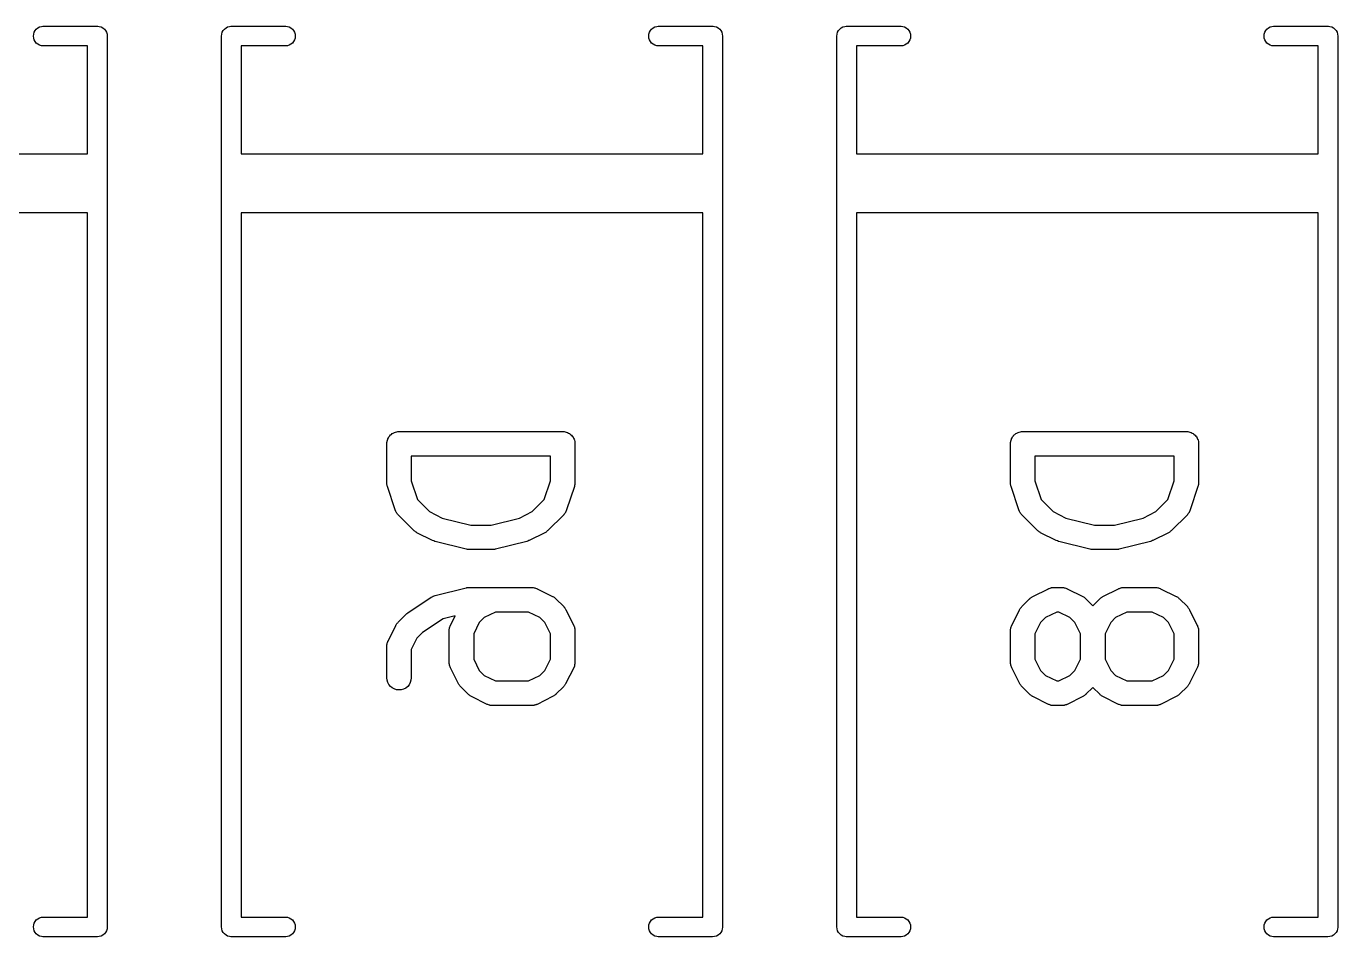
# Model space of a CAD drawing. Extents: x 112.8 to 192.9, y -122.2 to -85.3.
# Drawn here: x 177.29 to 185.31, y -109.11 to -103.55 of the extents above; entities that cross this region are included whole.
import ezdxf

# ---------------------------------------------------------------- set-up
doc = ezdxf.new("R2010")
doc.units = 0
doc.layers.add('BLACK', color=7, linetype='CONTINUOUS')

msp = doc.modelspace()

# ---------------------------------------------------------------- linework, layer by layer
at = {"layer": 'BLACK', "linetype": 'CONTINUOUS'}
for p, q in [((177.337, -103.611), (177.338, -103.599)), ((177.338, -103.599), (177.341, -103.588)), ((177.341, -103.588), (177.347, -103.578)), ((177.347, -103.578), (177.354, -103.568)), ((177.354, -103.568), (177.364, -103.561)), ((177.364, -103.561), (177.374, -103.555)), ((177.374, -103.555), (177.385, -103.552)), ((177.385, -103.552), (177.394, -103.551)), ((177.394, -103.551), (177.724, -103.551)), ((177.724, -103.551), (177.727, -103.551)), ((177.727, -103.551), (177.73, -103.551)), ((177.73, -103.551), (177.73, -103.551)), ((177.73, -103.551), (177.739, -103.552)), ((177.739, -103.552), (177.75, -103.555)), ((177.75, -103.555), (177.76, -103.561)), ((177.76, -103.561), (177.77, -103.568)), ((177.77, -103.568), (177.777, -103.578)), ((177.777, -103.578), (177.783, -103.588)), ((177.783, -103.588), (177.786, -103.599)), ((177.786, -103.599), (177.787, -103.611)), ((178.486, -103.611), (178.487, -103.599)), ((178.487, -103.599), (178.49, -103.588)), ((178.49, -103.588), (178.496, -103.578)), ((178.496, -103.578), (178.503, -103.568)), ((178.503, -103.568), (178.513, -103.561)), ((178.513, -103.561), (178.523, -103.555)), ((178.523, -103.555), (178.534, -103.552)), ((178.534, -103.552), (178.543, -103.551)), ((178.543, -103.551), (178.546, -103.551)), ((178.546, -103.551), (178.549, -103.551)), ((178.549, -103.551), (178.879, -103.551)), ((178.879, -103.551), (178.888, -103.552)), ((178.888, -103.552), (178.899, -103.555)), ((178.899, -103.555), (178.909, -103.561)), ((178.909, -103.561), (178.919, -103.568)), ((178.919, -103.568), (178.926, -103.578)), ((178.926, -103.578), (178.932, -103.588)), ((178.932, -103.588), (178.935, -103.599)), ((178.935, -103.599), (178.936, -103.611)), ((181.096, -103.611), (181.097, -103.599)), ((181.097, -103.599), (181.1, -103.588)), ((181.1, -103.588), (181.106, -103.578)), ((181.106, -103.578), (181.113, -103.568)), ((181.113, -103.568), (181.123, -103.561)), ((181.123, -103.561), (181.133, -103.555)), ((181.133, -103.555), (181.144, -103.552)), ((181.144, -103.552), (181.153, -103.551)), ((181.153, -103.551), (181.483, -103.551)), ((181.483, -103.551), (181.486, -103.551)), ((181.486, -103.551), (181.489, -103.551)), ((181.489, -103.551), (181.489, -103.551)), ((181.489, -103.551), (181.498, -103.552)), ((181.498, -103.552), (181.509, -103.555)), ((181.509, -103.555), (181.519, -103.561)), ((181.519, -103.561), (181.529, -103.568)), ((181.529, -103.568), (181.536, -103.578)), ((181.536, -103.578), (181.542, -103.588)), ((181.542, -103.588), (181.545, -103.599)), ((181.545, -103.599), (181.546, -103.611)), ((182.245, -103.611), (182.246, -103.599)), ((182.246, -103.599), (182.249, -103.588)), ((182.249, -103.588), (182.255, -103.578)), ((182.255, -103.578), (182.262, -103.568)), ((182.262, -103.568), (182.272, -103.561)), ((182.272, -103.561), (182.282, -103.555)), ((182.282, -103.555), (182.293, -103.552)), ((182.293, -103.552), (182.302, -103.551)), ((182.302, -103.551), (182.305, -103.551)), ((182.305, -103.551), (182.308, -103.551)), ((182.308, -103.551), (182.638, -103.551)), ((182.638, -103.551), (182.647, -103.552)), ((182.647, -103.552), (182.658, -103.555)), ((182.658, -103.555), (182.668, -103.561)), ((182.668, -103.561), (182.678, -103.568)), ((182.678, -103.568), (182.685, -103.578)), ((182.685, -103.578), (182.691, -103.588)), ((182.691, -103.588), (182.694, -103.599)), ((182.694, -103.599), (182.695, -103.611)), ((184.855, -103.611), (184.856, -103.599)), ((184.856, -103.599), (184.859, -103.588)), ((184.859, -103.588), (184.865, -103.578)), ((184.865, -103.578), (184.872, -103.568)), ((184.872, -103.568), (184.882, -103.561)), ((184.882, -103.561), (184.892, -103.555)), ((184.892, -103.555), (184.903, -103.552)), ((184.903, -103.552), (184.912, -103.551)), ((184.912, -103.551), (185.242, -103.551)), ((185.242, -103.551), (185.245, -103.551)), ((185.245, -103.551), (185.248, -103.551)), ((185.248, -103.551), (185.248, -103.551)), ((185.248, -103.551), (185.257, -103.552)), ((185.257, -103.552), (185.268, -103.555)), ((185.268, -103.555), (185.278, -103.561)), ((185.278, -103.561), (185.288, -103.568)), ((185.288, -103.568), (185.295, -103.578)), ((185.295, -103.578), (185.301, -103.588)), ((185.301, -103.588), (185.304, -103.599)), ((185.304, -103.599), (185.305, -103.611)), ((177.338, -103.623), (177.337, -103.611)), ((177.341, -103.634), (177.338, -103.623)), ((177.347, -103.644), (177.341, -103.634)), ((177.354, -103.654), (177.347, -103.644)), ((177.364, -103.661), (177.354, -103.654)), ((177.374, -103.667), (177.364, -103.661)), ((177.385, -103.67), (177.374, -103.667)), ((177.394, -103.671), (177.385, -103.67)), ((177.667, -103.671), (177.394, -103.671)), ((177.667, -104.331), (177.667, -103.671)), ((177.787, -103.611), (177.787, -103.614)), ((177.787, -103.614), (177.787, -104.388)), ((178.486, -103.614), (178.486, -103.611)), ((178.486, -104.388), (178.486, -103.614)), ((178.879, -103.671), (178.606, -103.671)), ((178.606, -103.671), (178.606, -104.331)), ((178.888, -103.67), (178.879, -103.671)), ((178.899, -103.667), (178.888, -103.67)), ((178.909, -103.661), (178.899, -103.667)), ((178.919, -103.654), (178.909, -103.661)), ((178.926, -103.644), (178.919, -103.654)), ((178.932, -103.634), (178.926, -103.644)), ((178.935, -103.623), (178.932, -103.634)), ((178.936, -103.611), (178.935, -103.623)), ((181.097, -103.623), (181.096, -103.611)), ((181.1, -103.634), (181.097, -103.623)), ((181.106, -103.644), (181.1, -103.634)), ((181.113, -103.654), (181.106, -103.644)), ((181.123, -103.661), (181.113, -103.654)), ((181.133, -103.667), (181.123, -103.661)), ((181.144, -103.67), (181.133, -103.667)), ((181.153, -103.671), (181.144, -103.67)), ((181.426, -103.671), (181.153, -103.671)), ((181.426, -104.331), (181.426, -103.671)), ((181.546, -103.611), (181.546, -103.614)), ((181.546, -103.614), (181.546, -104.388)), ((182.245, -103.614), (182.245, -103.611)), ((182.245, -104.388), (182.245, -103.614)), ((182.638, -103.671), (182.365, -103.671)), ((182.365, -103.671), (182.365, -104.331)), ((182.647, -103.67), (182.638, -103.671)), ((182.658, -103.667), (182.647, -103.67)), ((182.668, -103.661), (182.658, -103.667)), ((182.678, -103.654), (182.668, -103.661)), ((182.685, -103.644), (182.678, -103.654)), ((182.691, -103.634), (182.685, -103.644)), ((182.694, -103.623), (182.691, -103.634)), ((182.695, -103.611), (182.694, -103.623)), ((184.856, -103.623), (184.855, -103.611)), ((184.859, -103.634), (184.856, -103.623)), ((184.865, -103.644), (184.859, -103.634)), ((184.872, -103.654), (184.865, -103.644)), ((184.882, -103.661), (184.872, -103.654)), ((184.892, -103.667), (184.882, -103.661)), ((184.903, -103.67), (184.892, -103.667)), ((184.912, -103.671), (184.903, -103.67)), ((185.185, -103.671), (184.912, -103.671)), ((185.185, -104.331), (185.185, -103.671)), ((185.305, -103.611), (185.305, -103.614)), ((185.305, -103.614), (185.305, -104.388)), ((174.847, -104.331), (177.667, -104.331)), ((177.787, -104.388), (177.787, -104.391)), ((177.787, -104.391), (177.787, -104.394)), ((177.787, -104.394), (177.787, -104.508)), ((178.486, -104.391), (178.486, -104.388)), ((178.486, -104.394), (178.486, -104.391)), ((178.486, -104.508), (178.486, -104.394)), ((178.606, -104.331), (181.426, -104.331)), ((181.546, -104.388), (181.546, -104.391)), ((181.546, -104.391), (181.546, -104.394)), ((181.546, -104.394), (181.546, -104.508)), ((182.245, -104.391), (182.245, -104.388)), ((182.245, -104.394), (182.245, -104.391)), ((182.245, -104.508), (182.245, -104.394)), ((182.365, -104.331), (185.185, -104.331)), ((185.305, -104.388), (185.305, -104.391)), ((185.305, -104.391), (185.305, -104.394)), ((185.305, -104.394), (185.305, -104.508)), ((177.787, -104.508), (177.787, -104.511)), ((177.787, -104.511), (177.787, -104.514)), ((177.787, -104.514), (177.787, -104.628)), ((178.486, -104.511), (178.486, -104.508)), ((178.486, -104.514), (178.486, -104.511)), ((178.486, -104.628), (178.486, -104.514)), ((181.546, -104.508), (181.546, -104.511)), ((181.546, -104.511), (181.546, -104.514)), ((181.546, -104.514), (181.546, -104.628)), ((182.245, -104.511), (182.245, -104.508)), ((182.245, -104.514), (182.245, -104.511)), ((182.245, -104.628), (182.245, -104.514)), ((185.305, -104.508), (185.305, -104.511)), ((185.305, -104.511), (185.305, -104.514)), ((185.305, -104.514), (185.305, -104.628)), ((177.787, -104.628), (177.787, -104.631)), ((177.787, -104.631), (177.787, -104.634)), ((177.787, -104.634), (177.787, -109.048)), ((178.486, -104.631), (178.486, -104.628)), ((178.486, -104.634), (178.486, -104.631)), ((178.486, -109.048), (178.486, -104.634)), ((181.546, -104.628), (181.546, -104.631)), ((181.546, -104.631), (181.546, -104.634)), ((181.546, -104.634), (181.546, -109.048)), ((182.245, -104.631), (182.245, -104.628)), ((182.245, -104.634), (182.245, -104.631)), ((182.245, -109.048), (182.245, -104.634)), ((185.305, -104.628), (185.305, -104.631)), ((185.305, -104.631), (185.305, -104.634)), ((185.305, -104.634), (185.305, -109.048)), ((177.667, -104.691), (174.847, -104.691)), ((177.667, -108.991), (177.667, -104.691)), ((181.426, -104.691), (178.606, -104.691)), ((178.606, -104.691), (178.606, -108.991)), ((181.426, -108.991), (181.426, -104.691)), ((185.185, -104.691), (182.365, -104.691)), ((182.365, -104.691), (182.365, -108.991)), ((185.185, -108.991), (185.185, -104.691)), ((179.497, -106.085), (179.499, -106.078)), ((179.497, -106.086), (179.497, -106.085)), ((179.497, -106.085), (179.497, -106.085)), ((179.499, -106.078), (179.501, -106.072)), ((179.501, -106.071), (179.505, -106.065)), ((179.501, -106.072), (179.501, -106.071)), ((179.501, -106.071), (179.501, -106.071)), ((179.505, -106.065), (179.508, -106.059)), ((179.508, -106.058), (179.513, -106.053)), ((179.508, -106.059), (179.508, -106.058)), ((179.508, -106.059), (179.508, -106.059)), ((179.513, -106.053), (179.517, -106.047)), ((179.517, -106.047), (179.517, -106.047)), ((179.517, -106.047), (179.518, -106.047)), ((179.518, -106.047), (179.523, -106.043)), ((179.523, -106.043), (179.529, -106.038)), ((179.529, -106.038), (179.535, -106.035)), ((179.529, -106.038), (179.529, -106.038)), ((179.529, -106.038), (179.529, -106.038)), ((179.535, -106.035), (179.542, -106.031)), ((179.542, -106.031), (179.549, -106.029)), ((179.542, -106.031), (179.542, -106.031)), ((179.542, -106.031), (179.542, -106.031)), ((179.549, -106.029), (179.556, -106.027)), ((179.556, -106.027), (179.563, -106.026)), ((179.556, -106.027), (179.556, -106.027)), ((179.556, -106.027), (179.556, -106.027)), ((179.563, -106.026), (179.57, -106.026)), ((179.57, -106.026), (180.57, -106.026)), ((180.57, -106.026), (180.571, -106.026)), ((180.571, -106.026), (180.571, -106.026)), ((180.571, -106.026), (180.571, -106.026)), ((180.571, -106.026), (180.571, -106.026)), ((180.571, -106.026), (180.578, -106.026)), ((180.578, -106.026), (180.585, -106.027)), ((180.585, -106.027), (180.585, -106.027)), ((180.585, -106.027), (180.586, -106.027)), ((180.586, -106.027), (180.592, -106.029)), ((180.592, -106.029), (180.599, -106.032)), ((180.599, -106.032), (180.599, -106.032)), ((180.599, -106.032), (180.6, -106.032)), ((180.6, -106.032), (180.606, -106.035)), ((180.606, -106.035), (180.612, -106.038)), ((180.612, -106.038), (180.612, -106.039)), ((180.612, -106.039), (180.613, -106.039)), ((180.613, -106.039), (180.618, -106.043)), ((180.618, -106.043), (180.623, -106.048)), ((180.623, -106.048), (180.624, -106.048)), ((180.624, -106.048), (180.624, -106.048)), ((180.624, -106.048), (180.628, -106.054)), ((180.628, -106.054), (180.633, -106.059)), ((180.633, -106.059), (180.633, -106.059)), ((180.633, -106.059), (180.633, -106.06)), ((180.633, -106.06), (180.636, -106.066)), ((180.636, -106.066), (180.639, -106.072)), ((180.639, -106.072), (180.64, -106.072)), ((180.64, -106.072), (180.64, -106.073)), ((180.64, -106.073), (180.642, -106.079)), ((180.642, -106.079), (180.644, -106.086)), ((183.307, -106.085), (183.309, -106.078)), ((183.307, -106.086), (183.307, -106.085)), ((183.307, -106.085), (183.307, -106.085)), ((183.309, -106.078), (183.311, -106.072)), ((183.311, -106.071), (183.315, -106.065)), ((183.311, -106.072), (183.311, -106.071)), ((183.311, -106.071), (183.311, -106.071)), ((183.315, -106.065), (183.318, -106.059)), ((183.318, -106.058), (183.323, -106.053)), ((183.318, -106.059), (183.318, -106.058)), ((183.318, -106.059), (183.318, -106.059)), ((183.323, -106.053), (183.327, -106.047)), ((183.327, -106.047), (183.327, -106.047)), ((183.327, -106.047), (183.328, -106.047)), ((183.328, -106.047), (183.333, -106.043)), ((183.333, -106.043), (183.339, -106.038)), ((183.339, -106.038), (183.345, -106.035)), ((183.339, -106.038), (183.339, -106.038)), ((183.339, -106.038), (183.339, -106.038)), ((183.345, -106.035), (183.352, -106.031)), ((183.352, -106.031), (183.359, -106.029)), ((183.352, -106.031), (183.352, -106.031)), ((183.352, -106.031), (183.352, -106.031)), ((183.359, -106.029), (183.366, -106.027)), ((183.366, -106.027), (183.373, -106.026)), ((183.366, -106.027), (183.366, -106.027)), ((183.366, -106.027), (183.366, -106.027)), ((183.373, -106.026), (183.38, -106.026)), ((183.38, -106.026), (184.38, -106.026)), ((184.38, -106.026), (184.381, -106.026)), ((184.381, -106.026), (184.381, -106.026)), ((184.381, -106.026), (184.381, -106.026)), ((184.381, -106.026), (184.381, -106.026)), ((184.381, -106.026), (184.388, -106.026)), ((184.388, -106.026), (184.395, -106.027)), ((184.395, -106.027), (184.395, -106.027)), ((184.395, -106.027), (184.396, -106.027)), ((184.396, -106.027), (184.402, -106.029)), ((184.402, -106.029), (184.409, -106.032)), ((184.409, -106.032), (184.409, -106.032)), ((184.409, -106.032), (184.41, -106.032)), ((184.41, -106.032), (184.416, -106.035)), ((184.416, -106.035), (184.422, -106.038)), ((184.422, -106.038), (184.422, -106.039)), ((184.422, -106.039), (184.423, -106.039)), ((184.423, -106.039), (184.428, -106.043)), ((184.428, -106.043), (184.433, -106.048)), ((184.433, -106.048), (184.434, -106.048)), ((184.434, -106.048), (184.434, -106.048)), ((184.434, -106.048), (184.438, -106.054)), ((184.438, -106.054), (184.443, -106.059)), ((184.443, -106.059), (184.443, -106.059)), ((184.443, -106.059), (184.443, -106.06)), ((184.443, -106.06), (184.446, -106.066)), ((184.446, -106.066), (184.449, -106.072)), ((184.449, -106.072), (184.45, -106.072)), ((184.45, -106.072), (184.45, -106.073)), ((184.45, -106.073), (184.452, -106.079)), ((184.452, -106.079), (184.454, -106.086)), ((179.495, -106.1), (179.496, -106.093)), ((179.495, -106.101), (179.495, -106.1)), ((179.495, -106.1), (179.495, -106.1)), ((179.495, -106.1), (179.495, -106.1)), ((179.495, -106.1), (179.495, -106.1)), ((179.495, -106.339), (179.495, -106.101)), ((179.496, -106.093), (179.497, -106.086)), ((180.644, -106.086), (180.644, -106.086)), ((180.644, -106.086), (180.644, -106.087)), ((180.644, -106.087), (180.644, -106.094)), ((180.644, -106.094), (180.645, -106.101)), ((180.645, -106.101), (180.645, -106.339)), ((183.305, -106.1), (183.306, -106.093)), ((183.305, -106.101), (183.305, -106.1)), ((183.305, -106.1), (183.305, -106.1)), ((183.305, -106.1), (183.305, -106.1)), ((183.305, -106.1), (183.305, -106.1)), ((183.305, -106.339), (183.305, -106.101)), ((183.306, -106.093), (183.307, -106.086)), ((184.454, -106.086), (184.454, -106.086)), ((184.454, -106.086), (184.454, -106.087)), ((184.454, -106.087), (184.454, -106.094)), ((184.454, -106.094), (184.455, -106.101)), ((184.455, -106.101), (184.455, -106.339)), ((179.645, -106.176), (179.645, -106.327)), ((180.495, -106.176), (179.645, -106.176)), ((180.495, -106.327), (180.495, -106.176)), ((183.455, -106.176), (183.455, -106.327)), ((184.305, -106.176), (183.455, -106.176)), ((184.305, -106.327), (184.305, -106.176)), ((179.496, -106.343), (179.495, -106.339)), ((179.496, -106.347), (179.496, -106.343)), ((179.496, -106.35), (179.496, -106.347)), ((179.497, -106.353), (179.496, -106.35)), ((179.498, -106.357), (179.497, -106.353)), ((179.499, -106.361), (179.498, -106.357)), ((179.499, -106.362), (179.499, -106.361)), ((179.547, -106.505), (179.499, -106.362)), ((179.645, -106.327), (179.683, -106.441)), ((180.457, -106.441), (180.495, -106.327)), ((180.641, -106.362), (180.594, -106.505)), ((180.642, -106.358), (180.641, -106.362)), ((180.643, -106.354), (180.642, -106.358)), ((180.644, -106.351), (180.643, -106.354)), ((180.645, -106.348), (180.644, -106.351)), ((180.645, -106.339), (180.645, -106.34)), ((180.645, -106.34), (180.645, -106.344)), ((180.645, -106.344), (180.645, -106.348)), ((183.306, -106.343), (183.305, -106.339)), ((183.306, -106.347), (183.306, -106.343)), ((183.306, -106.35), (183.306, -106.347)), ((183.307, -106.353), (183.306, -106.35)), ((183.308, -106.357), (183.307, -106.353)), ((183.309, -106.361), (183.308, -106.357)), ((183.309, -106.362), (183.309, -106.361)), ((183.357, -106.505), (183.309, -106.362)), ((183.455, -106.327), (183.493, -106.441)), ((184.267, -106.441), (184.305, -106.327)), ((184.451, -106.362), (184.404, -106.505)), ((184.452, -106.358), (184.451, -106.362)), ((184.453, -106.354), (184.452, -106.358)), ((184.454, -106.351), (184.453, -106.354)), ((184.455, -106.348), (184.454, -106.351)), ((184.455, -106.339), (184.455, -106.34)), ((184.455, -106.34), (184.455, -106.344)), ((184.455, -106.344), (184.455, -106.348)), ((179.683, -106.441), (179.757, -106.515)), ((180.383, -106.515), (180.457, -106.441)), ((183.493, -106.441), (183.567, -106.515)), ((184.193, -106.515), (184.267, -106.441)), ((179.547, -106.507), (179.547, -106.505)), ((179.548, -106.509), (179.547, -106.507)), ((179.55, -106.514), (179.548, -106.509)), ((179.553, -106.519), (179.55, -106.514)), ((179.554, -106.52), (179.553, -106.519)), ((179.555, -106.522), (179.554, -106.52)), ((179.558, -106.526), (179.555, -106.522)), ((179.561, -106.531), (179.558, -106.526)), ((179.563, -106.532), (179.561, -106.531)), ((179.564, -106.534), (179.563, -106.532)), ((179.565, -106.535), (179.564, -106.534)), ((179.66, -106.63), (179.565, -106.535)), ((179.757, -106.515), (179.834, -106.554)), ((179.834, -106.554), (180.008, -106.597)), ((180.132, -106.597), (180.306, -106.554)), ((180.306, -106.554), (180.383, -106.515)), ((180.576, -106.535), (180.48, -106.63)), ((180.577, -106.533), (180.576, -106.535)), ((180.579, -106.531), (180.577, -106.533)), ((180.582, -106.527), (180.579, -106.531)), ((180.585, -106.523), (180.582, -106.527)), ((180.586, -106.521), (180.585, -106.523)), ((180.587, -106.52), (180.586, -106.521)), ((180.589, -106.515), (180.587, -106.52)), ((180.592, -106.51), (180.589, -106.515)), ((180.593, -106.506), (180.592, -106.508)), ((180.592, -106.508), (180.592, -106.51)), ((180.594, -106.505), (180.593, -106.506)), ((183.357, -106.507), (183.357, -106.505)), ((183.358, -106.509), (183.357, -106.507)), ((183.36, -106.514), (183.358, -106.509)), ((183.363, -106.519), (183.36, -106.514)), ((183.364, -106.52), (183.363, -106.519)), ((183.365, -106.522), (183.364, -106.52)), ((183.368, -106.526), (183.365, -106.522)), ((183.371, -106.531), (183.368, -106.526)), ((183.373, -106.532), (183.371, -106.531)), ((183.374, -106.534), (183.373, -106.532)), ((183.375, -106.535), (183.374, -106.534)), ((183.47, -106.63), (183.375, -106.535)), ((183.567, -106.515), (183.644, -106.554)), ((183.644, -106.554), (183.818, -106.597)), ((183.942, -106.597), (184.116, -106.554)), ((184.116, -106.554), (184.193, -106.515)), ((184.386, -106.535), (184.29, -106.63)), ((184.387, -106.533), (184.386, -106.535)), ((184.389, -106.531), (184.387, -106.533)), ((184.392, -106.527), (184.389, -106.531)), ((184.395, -106.523), (184.392, -106.527)), ((184.396, -106.521), (184.395, -106.523)), ((184.397, -106.52), (184.396, -106.521)), ((184.399, -106.515), (184.397, -106.52)), ((184.402, -106.51), (184.399, -106.515)), ((184.403, -106.506), (184.402, -106.508)), ((184.402, -106.508), (184.402, -106.51)), ((184.404, -106.505), (184.403, -106.506)), ((179.663, -106.633), (179.66, -106.63)), ((179.666, -106.635), (179.663, -106.633)), ((179.669, -106.637), (179.666, -106.635)), ((179.671, -106.639), (179.669, -106.637)), ((179.675, -106.641), (179.671, -106.639)), ((179.679, -106.643), (179.675, -106.641)), ((179.679, -106.644), (179.679, -106.643)), ((179.775, -106.692), (179.679, -106.644)), ((180.008, -106.597), (180.132, -106.597)), ((180.461, -106.644), (180.366, -106.692)), ((180.464, -106.642), (180.461, -106.644)), ((180.468, -106.64), (180.464, -106.642)), ((180.471, -106.638), (180.468, -106.64)), ((180.473, -106.636), (180.471, -106.638)), ((180.476, -106.633), (180.473, -106.636)), ((180.48, -106.631), (180.476, -106.633)), ((180.48, -106.63), (180.48, -106.631)), ((183.473, -106.633), (183.47, -106.63)), ((183.476, -106.635), (183.473, -106.633)), ((183.479, -106.637), (183.476, -106.635)), ((183.481, -106.639), (183.479, -106.637)), ((183.485, -106.641), (183.481, -106.639)), ((183.489, -106.643), (183.485, -106.641)), ((183.489, -106.644), (183.489, -106.643)), ((183.585, -106.692), (183.489, -106.644)), ((183.818, -106.597), (183.942, -106.597)), ((184.271, -106.644), (184.176, -106.692)), ((184.274, -106.642), (184.271, -106.644)), ((184.278, -106.64), (184.274, -106.642)), ((184.281, -106.638), (184.278, -106.64)), ((184.283, -106.636), (184.281, -106.638)), ((184.286, -106.633), (184.283, -106.636)), ((184.29, -106.631), (184.286, -106.633)), ((184.29, -106.63), (184.29, -106.631)), ((179.782, -106.694), (179.775, -106.692)), ((179.775, -106.692), (179.775, -106.692)), ((179.775, -106.692), (179.775, -106.692)), ((179.788, -106.697), (179.782, -106.694)), ((179.789, -106.697), (179.788, -106.697)), ((179.79, -106.697), (179.789, -106.697)), ((179.789, -106.697), (179.789, -106.697)), ((179.981, -106.745), (179.79, -106.697)), ((180.35, -106.697), (180.16, -106.745)), ((180.351, -106.697), (180.35, -106.697)), ((180.357, -106.695), (180.351, -106.697)), ((180.351, -106.697), (180.351, -106.697)), ((180.364, -106.692), (180.357, -106.695)), ((180.365, -106.692), (180.364, -106.692)), ((180.364, -106.692), (180.364, -106.692)), ((180.366, -106.692), (180.365, -106.692)), ((183.592, -106.694), (183.585, -106.692)), ((183.585, -106.692), (183.585, -106.692)), ((183.585, -106.692), (183.585, -106.692)), ((183.598, -106.697), (183.592, -106.694)), ((183.599, -106.697), (183.598, -106.697)), ((183.6, -106.697), (183.599, -106.697)), ((183.599, -106.697), (183.599, -106.697)), ((183.791, -106.745), (183.6, -106.697)), ((184.16, -106.697), (183.97, -106.745)), ((184.161, -106.697), (184.16, -106.697)), ((184.167, -106.695), (184.161, -106.697)), ((184.161, -106.697), (184.161, -106.697)), ((184.174, -106.692), (184.167, -106.695)), ((184.175, -106.692), (184.174, -106.692)), ((184.174, -106.692), (184.174, -106.692)), ((184.176, -106.692), (184.175, -106.692)), ((179.982, -106.745), (179.981, -106.745)), ((179.983, -106.745), (179.982, -106.745)), ((179.989, -106.746), (179.983, -106.745)), ((179.995, -106.747), (179.989, -106.746)), ((179.996, -106.747), (179.995, -106.747)), ((179.998, -106.747), (179.996, -106.747)), ((179.999, -106.747), (179.998, -106.747)), ((180.142, -106.747), (179.999, -106.747)), ((180.143, -106.747), (180.142, -106.747)), ((180.144, -106.747), (180.143, -106.747)), ((180.15, -106.746), (180.144, -106.747)), ((180.156, -106.746), (180.15, -106.746)), ((180.157, -106.745), (180.156, -106.746)), ((180.159, -106.745), (180.157, -106.745)), ((180.16, -106.745), (180.159, -106.745)), ((183.792, -106.745), (183.791, -106.745)), ((183.793, -106.745), (183.792, -106.745)), ((183.799, -106.746), (183.793, -106.745)), ((183.805, -106.747), (183.799, -106.746)), ((183.806, -106.747), (183.805, -106.747)), ((183.808, -106.747), (183.806, -106.747)), ((183.809, -106.747), (183.808, -106.747)), ((183.952, -106.747), (183.809, -106.747)), ((183.953, -106.747), (183.952, -106.747)), ((183.954, -106.747), (183.953, -106.747)), ((183.96, -106.746), (183.954, -106.747)), ((183.966, -106.746), (183.96, -106.746)), ((183.967, -106.745), (183.966, -106.746)), ((183.969, -106.745), (183.967, -106.745)), ((183.97, -106.745), (183.969, -106.745)), ((179.624, -107.133), (179.767, -107.038)), ((179.767, -107.038), (179.772, -107.035)), ((179.767, -107.038), (179.767, -107.038)), ((179.772, -107.035), (179.776, -107.033)), ((179.776, -107.033), (179.778, -107.032)), ((179.778, -107.032), (179.781, -107.031)), ((179.781, -107.031), (179.785, -107.03)), ((179.785, -107.03), (179.79, -107.028)), ((179.79, -107.028), (179.981, -106.98)), ((179.981, -106.98), (179.982, -106.98)), ((179.982, -106.98), (179.983, -106.98)), ((179.983, -106.98), (179.984, -106.979)), ((179.984, -106.979), (179.99, -106.979)), ((179.99, -106.979), (179.996, -106.978)), ((179.996, -106.978), (179.997, -106.978)), ((179.997, -106.978), (179.999, -106.978)), ((179.999, -106.978), (180.38, -106.978)), ((180.38, -106.978), (180.381, -106.978)), ((180.381, -106.978), (180.383, -106.978)), ((180.383, -106.978), (180.385, -106.978)), ((180.385, -106.978), (180.39, -106.979)), ((180.39, -106.979), (180.395, -106.98)), ((180.395, -106.98), (180.397, -106.98)), ((180.397, -106.98), (180.4, -106.981)), ((180.4, -106.981), (180.404, -106.983)), ((180.404, -106.983), (180.409, -106.984)), ((180.409, -106.984), (180.411, -106.985)), ((180.411, -106.985), (180.413, -106.986)), ((180.413, -106.986), (180.508, -107.034)), ((180.508, -107.034), (180.509, -107.034)), ((180.509, -107.034), (180.513, -107.036)), ((180.513, -107.036), (180.517, -107.038)), ((180.517, -107.038), (180.519, -107.04)), ((180.519, -107.04), (180.522, -107.042)), ((180.522, -107.042), (180.525, -107.045)), ((180.525, -107.045), (180.528, -107.048)), ((183.423, -107.047), (183.426, -107.044)), ((183.426, -107.044), (183.429, -107.041)), ((183.429, -107.041), (183.432, -107.04)), ((183.432, -107.04), (183.435, -107.038)), ((183.435, -107.038), (183.438, -107.036)), ((183.438, -107.036), (183.442, -107.034)), ((183.442, -107.034), (183.537, -106.986)), ((183.537, -106.986), (183.538, -106.985)), ((183.538, -106.985), (183.54, -106.985)), ((183.54, -106.985), (183.542, -106.984)), ((183.542, -106.984), (183.547, -106.982)), ((183.547, -106.982), (183.552, -106.98)), ((183.552, -106.98), (183.554, -106.98)), ((183.554, -106.98), (183.556, -106.979)), ((183.556, -106.979), (183.561, -106.979)), ((183.561, -106.979), (183.566, -106.978)), ((183.566, -106.978), (183.568, -106.978)), ((183.568, -106.978), (183.571, -106.978)), ((183.571, -106.978), (183.618, -106.978)), ((183.618, -106.978), (183.619, -106.978)), ((183.619, -106.978), (183.621, -106.978)), ((183.621, -106.978), (183.624, -106.978)), ((183.624, -106.978), (183.629, -106.979)), ((183.629, -106.979), (183.634, -106.98)), ((183.634, -106.98), (183.636, -106.98)), ((183.636, -106.98), (183.638, -106.981)), ((183.638, -106.981), (183.643, -106.983)), ((183.643, -106.983), (183.648, -106.984)), ((183.648, -106.984), (183.65, -106.985)), ((183.65, -106.985), (183.652, -106.986)), ((183.652, -106.986), (183.747, -107.034)), ((183.747, -107.034), (183.748, -107.034)), ((183.748, -107.034), (183.751, -107.036)), ((183.751, -107.036), (183.755, -107.038)), ((183.755, -107.038), (183.758, -107.04)), ((183.758, -107.04), (183.76, -107.042)), ((183.76, -107.042), (183.763, -107.045)), ((183.763, -107.045), (183.766, -107.048)), ((183.852, -107.047), (183.855, -107.044)), ((183.855, -107.044), (183.858, -107.041)), ((183.858, -107.041), (183.861, -107.04)), ((183.861, -107.04), (183.863, -107.038)), ((183.863, -107.038), (183.867, -107.036)), ((183.867, -107.036), (183.87, -107.034)), ((183.87, -107.034), (183.966, -106.986)), ((183.966, -106.986), (183.967, -106.985)), ((183.967, -106.985), (183.969, -106.985)), ((183.969, -106.985), (183.971, -106.984)), ((183.971, -106.984), (183.976, -106.982)), ((183.976, -106.982), (183.98, -106.98)), ((183.98, -106.98), (183.982, -106.98)), ((183.982, -106.98), (183.985, -106.979)), ((183.985, -106.979), (183.99, -106.979)), ((183.99, -106.979), (183.995, -106.978)), ((183.995, -106.978), (183.997, -106.978)), ((183.997, -106.978), (183.999, -106.978)), ((183.999, -106.978), (184.19, -106.978)), ((184.19, -106.978), (184.191, -106.978)), ((184.191, -106.978), (184.193, -106.978)), ((184.193, -106.978), (184.195, -106.978)), ((184.195, -106.978), (184.2, -106.979)), ((184.2, -106.979), (184.205, -106.98)), ((184.205, -106.98), (184.207, -106.98)), ((184.207, -106.98), (184.21, -106.981)), ((184.21, -106.981), (184.214, -106.983)), ((184.214, -106.983), (184.219, -106.984)), ((184.219, -106.984), (184.221, -106.985)), ((184.221, -106.985), (184.223, -106.986)), ((184.223, -106.986), (184.318, -107.034)), ((184.318, -107.034), (184.319, -107.034)), ((184.319, -107.034), (184.323, -107.036)), ((184.323, -107.036), (184.327, -107.038)), ((184.327, -107.038), (184.329, -107.04)), ((184.329, -107.04), (184.332, -107.042)), ((184.332, -107.042), (184.335, -107.045)), ((184.335, -107.045), (184.338, -107.048)), ((180.528, -107.048), (180.576, -107.095)), ((180.576, -107.095), (180.576, -107.096)), ((180.576, -107.096), (180.579, -107.099)), ((180.579, -107.099), (180.582, -107.102)), ((180.582, -107.102), (180.583, -107.105)), ((180.583, -107.105), (180.585, -107.107)), ((180.585, -107.107), (180.587, -107.111)), ((180.587, -107.111), (180.59, -107.115)), ((180.59, -107.115), (180.637, -107.21)), ((183.313, -107.21), (183.361, -107.115)), ((183.361, -107.114), (183.363, -107.11)), ((183.361, -107.115), (183.361, -107.114)), ((183.363, -107.11), (183.365, -107.107)), ((183.365, -107.107), (183.367, -107.104)), ((183.367, -107.104), (183.369, -107.102)), ((183.369, -107.102), (183.372, -107.098)), ((183.372, -107.098), (183.375, -107.095)), ((183.375, -107.095), (183.422, -107.048)), ((183.422, -107.048), (183.423, -107.047)), ((183.766, -107.048), (183.809, -107.09)), ((183.809, -107.09), (183.851, -107.048)), ((183.851, -107.048), (183.852, -107.047)), ((184.338, -107.048), (184.386, -107.095)), ((184.386, -107.095), (184.386, -107.096)), ((184.386, -107.096), (184.389, -107.099)), ((184.389, -107.099), (184.392, -107.102)), ((184.392, -107.102), (184.393, -107.105)), ((184.393, -107.105), (184.395, -107.107)), ((184.395, -107.107), (184.397, -107.111)), ((184.397, -107.111), (184.4, -107.115)), ((184.4, -107.115), (184.447, -107.21)), ((179.551, -107.209), (179.553, -107.206)), ((179.553, -107.206), (179.555, -107.202)), ((179.555, -107.202), (179.557, -107.199)), ((179.557, -107.199), (179.559, -107.197)), ((179.559, -107.197), (179.562, -107.194)), ((179.562, -107.194), (179.565, -107.19)), ((179.565, -107.19), (179.612, -107.143)), ((179.612, -107.143), (179.613, -107.142)), ((179.612, -107.143), (179.612, -107.143)), ((179.612, -107.143), (179.612, -107.143)), ((179.612, -107.143), (179.612, -107.143)), ((179.613, -107.142), (179.618, -107.138)), ((179.618, -107.138), (179.624, -107.133)), ((179.839, -107.17), (179.713, -107.254)), ((179.913, -107.152), (179.839, -107.17)), ((179.884, -107.21), (179.913, -107.152)), ((180.06, -107.193), (180.026, -107.261)), ((180.091, -107.162), (180.06, -107.193)), ((180.159, -107.128), (180.091, -107.162)), ((180.362, -107.128), (180.159, -107.128)), ((180.43, -107.162), (180.362, -107.128)), ((180.461, -107.193), (180.43, -107.162)), ((180.495, -107.261), (180.461, -107.193)), ((183.489, -107.193), (183.455, -107.261)), ((183.52, -107.162), (183.489, -107.193)), ((183.588, -107.128), (183.52, -107.162)), ((183.601, -107.128), (183.588, -107.128)), ((183.669, -107.162), (183.601, -107.128)), ((183.699, -107.193), (183.669, -107.162)), ((183.734, -107.261), (183.699, -107.193)), ((183.918, -107.193), (183.884, -107.261)), ((183.948, -107.162), (183.918, -107.193)), ((184.017, -107.128), (183.948, -107.162)), ((184.172, -107.128), (184.017, -107.128)), ((184.24, -107.162), (184.172, -107.128)), ((184.271, -107.193), (184.24, -107.162)), ((184.305, -107.261), (184.271, -107.193)), ((179.503, -107.305), (179.551, -107.21)), ((179.551, -107.21), (179.551, -107.209)), ((179.713, -107.254), (179.679, -107.288)), ((179.876, -107.238), (179.877, -107.233)), ((179.876, -107.24), (179.876, -107.238)), ((179.876, -107.242), (179.876, -107.24)), ((179.876, -107.244), (179.876, -107.242)), ((179.876, -107.434), (179.876, -107.244)), ((179.877, -107.233), (179.878, -107.228)), ((179.878, -107.226), (179.879, -107.224)), ((179.878, -107.228), (179.878, -107.226)), ((179.879, -107.224), (179.881, -107.219)), ((179.881, -107.219), (179.882, -107.214)), ((179.882, -107.214), (179.883, -107.212)), ((179.883, -107.212), (179.884, -107.21)), ((180.026, -107.261), (180.026, -107.416)), ((180.495, -107.416), (180.495, -107.261)), ((180.637, -107.21), (180.638, -107.211)), ((180.638, -107.211), (180.638, -107.213)), ((180.638, -107.213), (180.639, -107.215)), ((180.639, -107.215), (180.641, -107.22)), ((180.641, -107.22), (180.643, -107.225)), ((180.643, -107.225), (180.643, -107.227)), ((180.643, -107.227), (180.644, -107.229)), ((180.644, -107.229), (180.644, -107.234)), ((180.644, -107.234), (180.645, -107.239)), ((180.645, -107.239), (180.645, -107.241)), ((180.645, -107.241), (180.645, -107.244)), ((180.645, -107.244), (180.645, -107.434)), ((183.305, -107.238), (183.306, -107.233)), ((183.305, -107.24), (183.305, -107.238)), ((183.305, -107.242), (183.305, -107.24)), ((183.305, -107.244), (183.305, -107.242)), ((183.305, -107.434), (183.305, -107.244)), ((183.306, -107.233), (183.307, -107.228)), ((183.307, -107.226), (183.308, -107.224)), ((183.307, -107.228), (183.307, -107.226)), ((183.308, -107.224), (183.31, -107.219)), ((183.31, -107.219), (183.311, -107.214)), ((183.311, -107.214), (183.312, -107.212)), ((183.312, -107.212), (183.313, -107.21)), ((183.455, -107.261), (183.455, -107.416)), ((183.734, -107.416), (183.734, -107.261)), ((183.884, -107.261), (183.884, -107.416)), ((184.305, -107.416), (184.305, -107.261)), ((184.447, -107.21), (184.448, -107.211)), ((184.448, -107.211), (184.448, -107.213)), ((184.448, -107.213), (184.449, -107.215)), ((184.449, -107.215), (184.451, -107.22)), ((184.451, -107.22), (184.453, -107.225)), ((184.453, -107.225), (184.453, -107.227)), ((184.453, -107.227), (184.454, -107.229)), ((184.454, -107.229), (184.454, -107.234)), ((184.454, -107.234), (184.455, -107.239)), ((184.455, -107.239), (184.455, -107.241)), ((184.455, -107.241), (184.455, -107.244)), ((184.455, -107.244), (184.455, -107.434)), ((179.495, -107.333), (179.496, -107.328)), ((179.495, -107.336), (179.495, -107.333)), ((179.495, -107.338), (179.495, -107.336)), ((179.495, -107.339), (179.495, -107.338)), ((179.495, -107.529), (179.495, -107.339)), ((179.496, -107.328), (179.497, -107.323)), ((179.497, -107.321), (179.498, -107.319)), ((179.497, -107.323), (179.497, -107.321)), ((179.498, -107.319), (179.5, -107.314)), ((179.5, -107.314), (179.501, -107.309)), ((179.501, -107.309), (179.502, -107.307)), ((179.502, -107.307), (179.503, -107.305)), ((179.679, -107.288), (179.645, -107.356)), ((179.645, -107.356), (179.645, -107.529)), ((179.876, -107.436), (179.876, -107.434)), ((179.876, -107.438), (179.876, -107.436)), ((179.877, -107.443), (179.876, -107.438)), ((179.878, -107.449), (179.877, -107.443)), ((180.026, -107.416), (180.06, -107.485)), ((180.461, -107.485), (180.495, -107.416)), ((180.644, -107.444), (180.643, -107.45)), ((180.645, -107.439), (180.644, -107.444)), ((180.645, -107.434), (180.645, -107.435)), ((180.645, -107.435), (180.645, -107.437)), ((180.645, -107.437), (180.645, -107.439)), ((183.305, -107.436), (183.305, -107.434)), ((183.305, -107.438), (183.305, -107.436)), ((183.306, -107.443), (183.305, -107.438)), ((183.307, -107.449), (183.306, -107.443)), ((183.455, -107.416), (183.489, -107.485)), ((183.699, -107.485), (183.734, -107.416)), ((183.884, -107.416), (183.918, -107.485)), ((184.271, -107.485), (184.305, -107.416)), ((184.454, -107.444), (184.453, -107.45)), ((184.455, -107.439), (184.454, -107.444)), ((184.455, -107.434), (184.455, -107.435)), ((184.455, -107.435), (184.455, -107.437)), ((184.455, -107.437), (184.455, -107.439)), ((179.878, -107.451), (179.878, -107.449)), ((179.878, -107.453), (179.878, -107.451)), ((179.88, -107.458), (179.878, -107.453)), ((179.882, -107.463), (179.88, -107.458)), ((179.883, -107.465), (179.882, -107.463)), ((179.884, -107.467), (179.883, -107.465)), ((179.884, -107.468), (179.884, -107.467)), ((179.932, -107.563), (179.884, -107.468)), ((180.06, -107.485), (180.091, -107.515)), ((180.091, -107.515), (180.159, -107.549)), ((180.362, -107.549), (180.43, -107.515)), ((180.43, -107.515), (180.461, -107.485)), ((180.637, -107.468), (180.59, -107.563)), ((180.638, -107.465), (180.637, -107.468)), ((180.639, -107.464), (180.638, -107.465)), ((180.641, -107.459), (180.639, -107.464)), ((180.642, -107.454), (180.641, -107.459)), ((180.643, -107.452), (180.642, -107.454)), ((180.643, -107.45), (180.643, -107.452)), ((183.307, -107.451), (183.307, -107.449)), ((183.308, -107.453), (183.307, -107.451)), ((183.309, -107.458), (183.308, -107.453)), ((183.311, -107.463), (183.309, -107.458)), ((183.312, -107.465), (183.311, -107.463)), ((183.313, -107.467), (183.312, -107.465)), ((183.313, -107.468), (183.313, -107.467)), ((183.361, -107.563), (183.313, -107.468)), ((183.489, -107.485), (183.52, -107.515)), ((183.52, -107.515), (183.588, -107.549)), ((183.601, -107.549), (183.669, -107.515)), ((183.669, -107.515), (183.699, -107.485)), ((183.918, -107.485), (183.948, -107.515)), ((183.948, -107.515), (184.017, -107.549)), ((184.172, -107.549), (184.24, -107.515)), ((184.24, -107.515), (184.271, -107.485)), ((184.447, -107.468), (184.4, -107.563)), ((184.448, -107.465), (184.447, -107.468)), ((184.449, -107.464), (184.448, -107.465)), ((184.451, -107.459), (184.449, -107.464)), ((184.452, -107.454), (184.451, -107.459)), ((184.453, -107.452), (184.452, -107.454)), ((184.453, -107.45), (184.453, -107.452)), ((179.497, -107.544), (179.495, -107.529)), ((179.501, -107.558), (179.497, -107.544)), ((179.508, -107.571), (179.501, -107.558)), ((179.517, -107.582), (179.508, -107.571)), ((179.528, -107.591), (179.517, -107.582)), ((179.541, -107.598), (179.528, -107.591)), ((179.555, -107.603), (179.541, -107.598)), ((179.57, -107.604), (179.555, -107.603)), ((179.584, -107.603), (179.57, -107.604)), ((179.598, -107.599), (179.584, -107.603)), ((179.611, -107.592), (179.598, -107.599)), ((179.623, -107.583), (179.611, -107.592)), ((179.632, -107.572), (179.623, -107.583)), ((179.639, -107.559), (179.632, -107.572)), ((179.643, -107.545), (179.639, -107.559)), ((179.645, -107.53), (179.643, -107.545)), ((179.645, -107.529), (179.645, -107.53)), ((179.934, -107.566), (179.932, -107.563)), ((179.936, -107.57), (179.934, -107.566)), ((179.938, -107.573), (179.936, -107.57)), ((179.939, -107.575), (179.938, -107.573)), ((179.942, -107.578), (179.939, -107.575)), ((179.945, -107.582), (179.942, -107.578)), ((179.946, -107.582), (179.945, -107.582)), ((179.993, -107.63), (179.946, -107.582)), ((180.159, -107.549), (180.362, -107.549)), ((180.576, -107.582), (180.528, -107.63)), ((180.578, -107.579), (180.576, -107.582)), ((180.581, -107.576), (180.578, -107.579)), ((180.583, -107.573), (180.581, -107.576)), ((180.585, -107.571), (180.583, -107.573)), ((180.587, -107.567), (180.585, -107.571)), ((180.589, -107.564), (180.587, -107.567)), ((180.59, -107.563), (180.589, -107.564)), ((183.363, -107.566), (183.361, -107.563)), ((183.365, -107.57), (183.363, -107.566)), ((183.367, -107.573), (183.365, -107.57)), ((183.368, -107.575), (183.367, -107.573)), ((183.371, -107.578), (183.368, -107.575)), ((183.374, -107.582), (183.371, -107.578)), ((183.375, -107.582), (183.374, -107.582)), ((183.422, -107.63), (183.375, -107.582)), ((183.588, -107.549), (183.601, -107.549)), ((183.809, -107.588), (183.766, -107.63)), ((183.851, -107.63), (183.809, -107.588)), ((184.017, -107.549), (184.172, -107.549)), ((184.386, -107.582), (184.338, -107.63)), ((184.388, -107.579), (184.386, -107.582)), ((184.391, -107.576), (184.388, -107.579)), ((184.393, -107.573), (184.391, -107.576)), ((184.395, -107.571), (184.393, -107.573)), ((184.397, -107.567), (184.395, -107.571)), ((184.399, -107.564), (184.397, -107.567)), ((184.4, -107.563), (184.399, -107.564)), ((179.997, -107.633), (179.993, -107.63)), ((180, -107.635), (179.997, -107.633)), ((180.002, -107.637), (180, -107.635)), ((180.005, -107.639), (180.002, -107.637)), ((180.008, -107.641), (180.005, -107.639)), ((180.012, -107.643), (180.008, -107.641)), ((180.013, -107.644), (180.012, -107.643)), ((180.108, -107.692), (180.013, -107.644)), ((180.508, -107.644), (180.413, -107.692)), ((180.512, -107.642), (180.508, -107.644)), ((180.516, -107.64), (180.512, -107.642)), ((180.518, -107.638), (180.516, -107.64)), ((180.521, -107.636), (180.518, -107.638)), ((180.524, -107.633), (180.521, -107.636)), ((180.527, -107.631), (180.524, -107.633)), ((180.528, -107.63), (180.527, -107.631)), ((183.426, -107.633), (183.422, -107.63)), ((183.429, -107.635), (183.426, -107.633)), ((183.431, -107.637), (183.429, -107.635)), ((183.434, -107.639), (183.431, -107.637)), ((183.437, -107.641), (183.434, -107.639)), ((183.441, -107.643), (183.437, -107.641)), ((183.442, -107.644), (183.441, -107.643)), ((183.537, -107.692), (183.442, -107.644)), ((183.747, -107.644), (183.652, -107.692)), ((183.751, -107.642), (183.747, -107.644)), ((183.754, -107.64), (183.751, -107.642)), ((183.757, -107.638), (183.754, -107.64)), ((183.759, -107.636), (183.757, -107.638)), ((183.762, -107.633), (183.759, -107.636)), ((183.766, -107.631), (183.762, -107.633)), ((183.766, -107.63), (183.766, -107.631)), ((183.854, -107.633), (183.851, -107.63)), ((183.857, -107.635), (183.854, -107.633)), ((183.86, -107.637), (183.857, -107.635)), ((183.862, -107.639), (183.86, -107.637)), ((183.866, -107.641), (183.862, -107.639)), ((183.869, -107.643), (183.866, -107.641)), ((183.87, -107.644), (183.869, -107.643)), ((183.966, -107.692), (183.87, -107.644)), ((184.318, -107.644), (184.223, -107.692)), ((184.322, -107.642), (184.318, -107.644)), ((184.326, -107.64), (184.322, -107.642)), ((184.328, -107.638), (184.326, -107.64)), ((184.331, -107.636), (184.328, -107.638)), ((184.334, -107.633), (184.331, -107.636)), ((184.337, -107.631), (184.334, -107.633)), ((184.338, -107.63), (184.337, -107.631)), ((180.11, -107.692), (180.108, -107.692)), ((180.112, -107.693), (180.11, -107.692)), ((180.117, -107.695), (180.112, -107.693)), ((180.122, -107.697), (180.117, -107.695)), ((180.124, -107.697), (180.122, -107.697)), ((180.126, -107.698), (180.124, -107.697)), ((180.131, -107.698), (180.126, -107.698)), ((180.136, -107.699), (180.131, -107.698)), ((180.138, -107.699), (180.136, -107.699)), ((180.141, -107.699), (180.138, -107.699)), ((180.142, -107.699), (180.141, -107.699)), ((180.38, -107.699), (180.142, -107.699)), ((180.382, -107.699), (180.38, -107.699)), ((180.384, -107.699), (180.382, -107.699)), ((180.389, -107.699), (180.384, -107.699)), ((180.394, -107.698), (180.389, -107.699)), ((180.396, -107.697), (180.394, -107.698)), ((180.399, -107.697), (180.396, -107.697)), ((180.403, -107.695), (180.399, -107.697)), ((180.408, -107.694), (180.403, -107.695)), ((180.41, -107.693), (180.408, -107.694)), ((180.412, -107.692), (180.41, -107.693)), ((180.413, -107.692), (180.412, -107.692)), ((183.539, -107.692), (183.537, -107.692)), ((183.541, -107.693), (183.539, -107.692)), ((183.546, -107.695), (183.541, -107.693)), ((183.551, -107.697), (183.546, -107.695)), ((183.553, -107.697), (183.551, -107.697)), ((183.555, -107.698), (183.553, -107.697)), ((183.56, -107.698), (183.555, -107.698)), ((183.565, -107.699), (183.56, -107.698)), ((183.567, -107.699), (183.565, -107.699)), ((183.57, -107.699), (183.567, -107.699)), ((183.571, -107.699), (183.57, -107.699)), ((183.618, -107.699), (183.571, -107.699)), ((183.62, -107.699), (183.618, -107.699)), ((183.623, -107.699), (183.62, -107.699)), ((183.628, -107.699), (183.623, -107.699)), ((183.633, -107.698), (183.628, -107.699)), ((183.635, -107.697), (183.633, -107.698)), ((183.637, -107.697), (183.635, -107.697)), ((183.642, -107.695), (183.637, -107.697)), ((183.647, -107.694), (183.642, -107.695)), ((183.649, -107.693), (183.647, -107.694)), ((183.651, -107.692), (183.649, -107.693)), ((183.652, -107.692), (183.651, -107.692)), ((183.968, -107.692), (183.966, -107.692)), ((183.97, -107.693), (183.968, -107.692)), ((183.975, -107.695), (183.97, -107.693)), ((183.979, -107.697), (183.975, -107.695)), ((183.981, -107.697), (183.979, -107.697)), ((183.984, -107.698), (183.981, -107.697)), ((183.989, -107.698), (183.984, -107.698)), ((183.994, -107.699), (183.989, -107.698)), ((183.996, -107.699), (183.994, -107.699)), ((183.998, -107.699), (183.996, -107.699)), ((183.999, -107.699), (183.998, -107.699)), ((184.19, -107.699), (183.999, -107.699)), ((184.192, -107.699), (184.19, -107.699)), ((184.194, -107.699), (184.192, -107.699)), ((184.199, -107.699), (184.194, -107.699)), ((184.204, -107.698), (184.199, -107.699)), ((184.206, -107.697), (184.204, -107.698)), ((184.209, -107.697), (184.206, -107.697)), ((184.213, -107.695), (184.209, -107.697)), ((184.218, -107.694), (184.213, -107.695)), ((184.22, -107.693), (184.218, -107.694)), ((184.222, -107.692), (184.22, -107.693)), ((184.223, -107.692), (184.222, -107.692)), ((177.337, -109.051), (177.338, -109.039)), ((177.338, -109.039), (177.341, -109.028)), ((177.341, -109.028), (177.347, -109.018)), ((177.347, -109.018), (177.354, -109.008)), ((177.354, -109.008), (177.364, -109.001)), ((177.364, -109.001), (177.374, -108.995)), ((177.374, -108.995), (177.385, -108.992)), ((177.385, -108.992), (177.394, -108.991)), ((177.394, -108.991), (177.667, -108.991)), ((177.787, -109.048), (177.787, -109.051)), ((178.486, -109.051), (178.486, -109.048)), ((178.606, -108.991), (178.879, -108.991)), ((178.879, -108.991), (178.888, -108.992)), ((178.888, -108.992), (178.899, -108.995)), ((178.899, -108.995), (178.909, -109.001)), ((178.909, -109.001), (178.919, -109.008)), ((178.919, -109.008), (178.926, -109.018)), ((178.926, -109.018), (178.932, -109.028)), ((178.932, -109.028), (178.935, -109.039)), ((178.935, -109.039), (178.936, -109.051)), ((181.096, -109.051), (181.097, -109.039)), ((181.097, -109.039), (181.1, -109.028)), ((181.1, -109.028), (181.106, -109.018)), ((181.106, -109.018), (181.113, -109.008)), ((181.113, -109.008), (181.123, -109.001)), ((181.123, -109.001), (181.133, -108.995)), ((181.133, -108.995), (181.144, -108.992)), ((181.144, -108.992), (181.153, -108.991)), ((181.153, -108.991), (181.426, -108.991)), ((181.546, -109.048), (181.546, -109.051)), ((182.245, -109.051), (182.245, -109.048)), ((182.365, -108.991), (182.638, -108.991)), ((182.638, -108.991), (182.647, -108.992)), ((182.647, -108.992), (182.658, -108.995)), ((182.658, -108.995), (182.668, -109.001)), ((182.668, -109.001), (182.678, -109.008)), ((182.678, -109.008), (182.685, -109.018)), ((182.685, -109.018), (182.691, -109.028)), ((182.691, -109.028), (182.694, -109.039)), ((182.694, -109.039), (182.695, -109.051)), ((184.855, -109.051), (184.856, -109.039)), ((184.856, -109.039), (184.859, -109.028)), ((184.859, -109.028), (184.865, -109.018)), ((184.865, -109.018), (184.872, -109.008)), ((184.872, -109.008), (184.882, -109.001)), ((184.882, -109.001), (184.892, -108.995)), ((184.892, -108.995), (184.903, -108.992)), ((184.903, -108.992), (184.912, -108.991)), ((184.912, -108.991), (185.185, -108.991)), ((185.305, -109.048), (185.305, -109.051)), ((177.338, -109.063), (177.337, -109.051)), ((177.341, -109.074), (177.338, -109.063)), ((177.347, -109.084), (177.341, -109.074)), ((177.354, -109.094), (177.347, -109.084)), ((177.364, -109.101), (177.354, -109.094)), ((177.374, -109.107), (177.364, -109.101)), ((177.385, -109.11), (177.374, -109.107)), ((177.394, -109.111), (177.385, -109.11)), ((177.724, -109.111), (177.394, -109.111)), ((177.727, -109.111), (177.724, -109.111)), ((177.739, -109.11), (177.727, -109.111)), ((177.75, -109.107), (177.739, -109.11)), ((177.76, -109.101), (177.75, -109.107)), ((177.77, -109.094), (177.76, -109.101)), ((177.777, -109.084), (177.77, -109.094)), ((177.783, -109.074), (177.777, -109.084)), ((177.786, -109.063), (177.783, -109.074)), ((177.787, -109.054), (177.786, -109.063)), ((177.787, -109.051), (177.787, -109.054)), ((178.487, -109.063), (178.486, -109.051)), ((178.49, -109.074), (178.487, -109.063)), ((178.496, -109.084), (178.49, -109.074)), ((178.503, -109.094), (178.496, -109.084)), ((178.513, -109.101), (178.503, -109.094)), ((178.523, -109.107), (178.513, -109.101)), ((178.534, -109.11), (178.523, -109.107)), ((178.543, -109.111), (178.534, -109.11)), ((178.546, -109.111), (178.543, -109.111)), ((178.543, -109.111), (178.543, -109.111)), ((178.549, -109.111), (178.546, -109.111)), ((178.879, -109.111), (178.549, -109.111)), ((178.888, -109.11), (178.879, -109.111)), ((178.899, -109.107), (178.888, -109.11)), ((178.909, -109.101), (178.899, -109.107)), ((178.919, -109.094), (178.909, -109.101)), ((178.926, -109.084), (178.919, -109.094)), ((178.932, -109.074), (178.926, -109.084)), ((178.935, -109.063), (178.932, -109.074)), ((178.936, -109.051), (178.935, -109.063)), ((181.097, -109.063), (181.096, -109.051)), ((181.1, -109.074), (181.097, -109.063)), ((181.106, -109.084), (181.1, -109.074)), ((181.113, -109.094), (181.106, -109.084)), ((181.123, -109.101), (181.113, -109.094)), ((181.133, -109.107), (181.123, -109.101)), ((181.144, -109.11), (181.133, -109.107)), ((181.153, -109.111), (181.144, -109.11)), ((181.483, -109.111), (181.153, -109.111)), ((181.486, -109.111), (181.483, -109.111)), ((181.498, -109.11), (181.486, -109.111)), ((181.509, -109.107), (181.498, -109.11)), ((181.519, -109.101), (181.509, -109.107)), ((181.529, -109.094), (181.519, -109.101)), ((181.536, -109.084), (181.529, -109.094)), ((181.542, -109.074), (181.536, -109.084)), ((181.545, -109.063), (181.542, -109.074)), ((181.546, -109.054), (181.545, -109.063)), ((181.546, -109.051), (181.546, -109.054)), ((182.246, -109.063), (182.245, -109.051)), ((182.249, -109.074), (182.246, -109.063)), ((182.255, -109.084), (182.249, -109.074)), ((182.262, -109.094), (182.255, -109.084)), ((182.272, -109.101), (182.262, -109.094)), ((182.282, -109.107), (182.272, -109.101)), ((182.293, -109.11), (182.282, -109.107)), ((182.302, -109.111), (182.293, -109.11)), ((182.305, -109.111), (182.302, -109.111)), ((182.302, -109.111), (182.302, -109.111)), ((182.308, -109.111), (182.305, -109.111)), ((182.638, -109.111), (182.308, -109.111)), ((182.647, -109.11), (182.638, -109.111)), ((182.658, -109.107), (182.647, -109.11)), ((182.668, -109.101), (182.658, -109.107)), ((182.678, -109.094), (182.668, -109.101)), ((182.685, -109.084), (182.678, -109.094)), ((182.691, -109.074), (182.685, -109.084)), ((182.694, -109.063), (182.691, -109.074)), ((182.695, -109.051), (182.694, -109.063)), ((184.856, -109.063), (184.855, -109.051)), ((184.859, -109.074), (184.856, -109.063)), ((184.865, -109.084), (184.859, -109.074)), ((184.872, -109.094), (184.865, -109.084)), ((184.882, -109.101), (184.872, -109.094)), ((184.892, -109.107), (184.882, -109.101)), ((184.903, -109.11), (184.892, -109.107)), ((184.912, -109.111), (184.903, -109.11)), ((185.242, -109.111), (184.912, -109.111)), ((185.245, -109.111), (185.242, -109.111)), ((185.257, -109.11), (185.245, -109.111)), ((185.268, -109.107), (185.257, -109.11)), ((185.278, -109.101), (185.268, -109.107)), ((185.288, -109.094), (185.278, -109.101)), ((185.295, -109.084), (185.288, -109.094)), ((185.301, -109.074), (185.295, -109.084)), ((185.304, -109.063), (185.301, -109.074)), ((185.305, -109.054), (185.304, -109.063)), ((185.305, -109.051), (185.305, -109.054))]:
    msp.add_line(p, q, dxfattribs=at)

doc.saveas('drawing.dxf')
